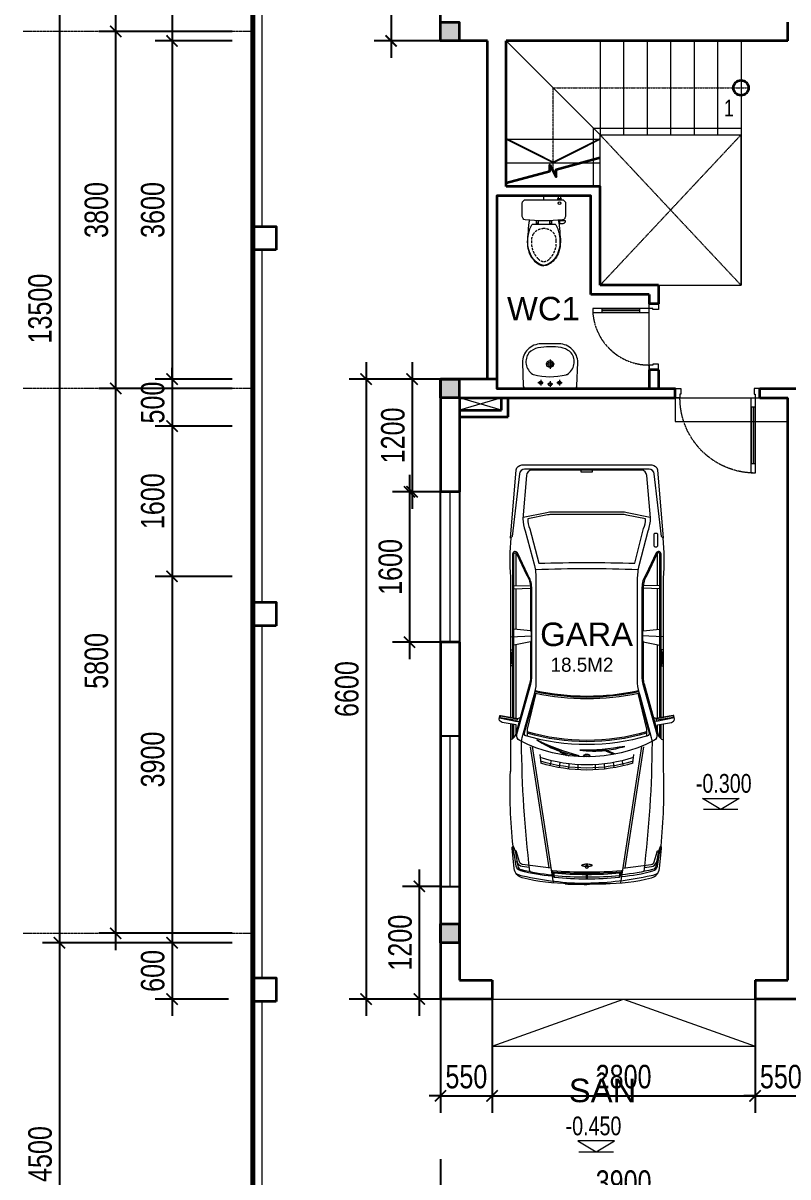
# Model space of a CAD drawing. Header units: millimetres. Extents: x 33748 to 451939, y -263262 to 62681.
# Drawn here: x 191240 to 199387, y 30108 to 42391 of the extents above; entities that cross this region are included whole.
import ezdxf

# ---------------------------------------------------------------- set-up
doc = ezdxf.new("R2010")
doc.units = ezdxf.units.MM
doc.header["$PDMODE"] = 98
for name, pattern in [('CENTER', [50.8, 31.75, -6.35, 6.35, -6.35]), ('DASHED', [0.75, 0.5, -0.25]), ('HIDDEN', [0.375, 0.25, -0.125]), ('HIDDEN2', [0.1875, 0.125, -0.0625]), ('xref-thap C (mb tang 32-2)$0$HIDDEN', [0.375, 0.25, -0.125]), ('Xref-VCMT-BT3 - tuong bao$0$HIDDEN', [0.375, 0.25, -0.125])]:
    doc.linetypes.add(name, pattern=pattern)
doc.layers.get('Defpoints').update_dxf_attribs({"color": 202, "lineweight": 13})
for name, color, linetype, lineweight in [('-CENTER', 143, 'CENTER', 13), ('-CONCRETE', 1, 'Continuous', 35), ('-DOOR', 137, 'Continuous', 9), ('-FURNITURE', 46, 'Continuous', 9), ('-HIDE', 3, 'HIDDEN', 13), ('-KH', 143, 'Continuous', 13), ('-LINE1', 7, 'Continuous', 18), ('-RANH GIOI KHU DAT', 12, 'CENTER', 18), ('-TEXT', 7, 'Continuous', 15), ('-WALL', 4, 'Continuous', 35), ('Bighome_khuat', 251, 'DASHED', 5)]:
    doc.layers.add(name, color=color, linetype=linetype, lineweight=lineweight)
for name, color, linetype in [('-HATCH CONCRETE', 54, 'Continuous'), ('12. NET DIM', 9, 'Continuous'), ('TEXT25', 2, 'Continuous')]:
    doc.layers.add(name, color=color, linetype=linetype)
doc.styles.add('1', font='arial.ttf')
doc.styles.add('AVANH', font='', dxfattribs={"width": 0.8})
doc.styles.get("Standard").update_dxf_attribs({"font": 'arial.ttf'})
doc.styles.add('T1', font='', dxfattribs={"height": 200})
doc.styles.get('AVANH').set_extended_font_data('.VnAvantH')
doc.styles.get('T1').set_extended_font_data('VNgeometric Light')
doc.dimstyles.new('C_100A3', dxfattribs={"dimscale": 100, "dimtxt": 2.5, "dimasz": 1.2, "dimexe": 1.8, "dimexo": 0, "dimgap": 0.75, "dimtad": 1, "dimdec": 0, "dimzin": 0, "dimdsep": 46, "dimtxsty": 'AVANH', "dimblk": 'ARCHTICK', "dimcen": 0, "dimdle": 1.8, "dimclrd": 256, "dimclre": 256, "dimclrt": 7, "dimadec": 0, "dimazin": 0, "dimtfac": 0.0001, "dimtdec": 0, "dimtix": 1, "dimtmove": 2, "dimatfit": 3, "dimldrblk": 'ARCHTICK', "dimfxl": 1.8, "dimtolj": 1, "dimtzin": 0, "dimarcsym": 0})

# ---------------------------------------------------------------- blocks, each defined once
blk = doc.blocks.new('A$C6CE07C06')
for p, q in [((2811, 1945), (2844, 1766)), ((2816, 1953), (2822, 1954)), ((2828, 1949), (2860, 1769)), ((1925, 1839), (1915, 1601)), ((2900, 1839), (3433, 1839)), ((3068, 1815), (2905, 1815)), ((1355, 1774), (989, 1774)), ((1356, 1801), (1350, 1615)), ((1387, 1801), (1382, 1615)), ((1842, 1774), (1387, 1774)), ((1857, 1615), (1840, 1801)), ((1980, 1615), (2018, 1801)), ((2839, 1774), (2013, 1774)), ((2856, 1761), (2853, 1760)), ((3055, 1801), (2907, 1801)), ((2996, 1774), (2912, 1774)), ((3245, 1511), (3341, 1500)), ((3370, 1393), (3312, 1380)), ((3391, 1290), (3332, 1281)), ((3406, 1186), (3347, 1180)), ((3414, 1081), (3355, 1079)), ((3406, 779), (3347, 785)), ((3414, 884), (3355, 886)), ((3391, 675), (3332, 685)), ((3370, 572), (3312, 585)), ((3341, 465), (3245, 454)), ((1356, 164), (1350, 350)), ((1387, 164), (1382, 351)), ((1857, 351), (1840, 164)), ((1925, 127), (1915, 364)), ((1980, 351), (2018, 164)), ((1355, 191), (989, 191)), ((1842, 191), (1387, 191)), ((2839, 191), (2013, 191)), ((2811, 20), (2844, 199)), ((2828, 16), (2860, 196)), ((3068, 150), (2905, 150)), ((3055, 164), (2907, 164)), ((2996, 191), (2912, 191)), ((2816, 12), (2822, 11)), ((2901, 127), (3422, 127))]:
    blk.add_line(p, q)
for points in [[(2912, 1774), (2884, 1931, 0.322829), (2849, 1965), (2812, 1959, 0.422531), (2806, 1952), (2842, 1758), (2825, 1723)], [(817, 1835, -0.039974), (1255, 1839), (2827, 1839)], [(2832, 150), (1846, 150), (999, 150, -0.758852), (984, 205), (1232, 321, -0.14996), (1372, 364), (1915, 364), (2389, 364, -0.077307), (2455, 354), (3016, 199, 0.360394), (3088, 230, 0.242572), (3089, 1735, 0.360655), (3017, 1766), (2455, 1611, -0.077307), (2389, 1601), (1915, 1601), (1372, 1601, -0.137614), (1232, 1645), (984, 1761, -0.758852), (999, 1815), (1846, 1815), (2832, 1815)], [(2834, 1801), (999, 1801, 0.768317), (992, 1772), (1240, 1655, 0.14228), (1371, 1613), (1857, 1615), (1865, 1608), (1971, 1608), (1980, 1615), (2389, 1615, 0.077278), (2451, 1624), (3023, 1782, 0.231129), (3080, 1839)], [(4578, 1777, -0.06824), (4603, 1702, -0.051611), (4688, 983), (4688, 1178, 0.069896), (4626, 1707, 0.32103), (4523, 1797), (4292, 1820, 0.311578), (4273, 1810, 0.311578)], [(4609, 1370, 0.043765), (4549, 1724, 0.303464), (4496, 1773), (4373, 1795, 0.018633), (4273, 1810, 0.083909), (4370, 1778), (4493, 1756, -0.304556), (4533, 1720, -0.038587), (4593, 1374)], [(4553, 340, -0.027873), (3110, 247, -0.059366), (3058, 256), (2582, 386, 0.079464), (2446, 413), (1281, 413, 0.06068), (1127, 394), (736, 296, -0.120949), (592, 270), (116, 311, -0.39497), (59, 371), (59, 1600, -0.404135), (117, 1660), (602, 1699, -0.112937), (736, 1673), (1127, 1571, 0.06068), (1281, 1553), (2446, 1553, 0.070217), (2582, 1578), (3058, 1711, -0.044809), (3109, 1718, -0.02806), (4553, 1625)], [(585, 1698), (531, 1430, 0.050349), (524, 1369), (524, 593, 0.051729), (531, 530), (585, 271)], [(4517, 1385), (4476, 1703, 0.304567), (4446, 1739), (4333, 1770, -0.23887), (4324, 1778), (4320, 1790)], [(4512, 1628), (4500, 1706, 0.304567), (4453, 1762), (4438, 1766)], [(713, 346, -0.11132), (605, 325), (561, 536, -0.051729), (555, 593), (555, 1369, -0.050349), (560, 1424), (605, 1644, -0.111864), (714, 1623), (1102, 1522, 0.016174), (1102, 443), (713, 347)], [(1170, 1557, 0.017383), (1170, 408, -9.34877)], [(2526, 1563, -0.107872), (2527, 402, 0.970081)], [(2537, 1565, -0.107895), (2538, 400, -0.109161)], [(3212, 1273, -0.045041), (3259, 1070, 0.050749), (3081, 1543, -0.062222), (3208, 1285), (3219, 1281), (3256, 1209)], [(3104, 1495, -0.052375), (3205, 1275), (3214, 1272), (3259, 1184)], [(4578, 988, 0.025968), (4561, 1353, -0.502127), (4565, 1357), (4613, 1347)], [(4689, 1226), (4695, 1226, -0.001921), (4700, 983)], [(3197, 762, -0.045041), (3153, 558, 0.050749), (3195, 1062, -0.062222), (3198, 775), (3207, 766), (3242, 679)], [(3239, 660), (3198, 760), (3191, 767, 0.052375), (3195, 1009)], [(4578, 188, 0.06824), (4603, 263, 0.051611), (4688, 983), (4688, 788, -0.069896), (4626, 258, -0.32103), (4523, 168), (4292, 145, -0.311578), (4273, 155, -0.311578)], [(4613, 618), (4565, 608, -0.502127), (4561, 612, 0.02601), (4578, 977, 0.026384)], [(4689, 739), (4695, 739, 0.001921), (4700, 983)], [(4611, 595, -0.046101), (4549, 241, -0.303464), (4496, 192), (4373, 171, -0.018633), (4273, 155, -0.083909), (4370, 187), (4493, 209, 0.304556), (4533, 245, 0.038587), (4593, 591)], [(4517, 580), (4476, 262, -0.304567), (4446, 227), (4333, 195, 0.23887), (4324, 187), (4320, 175)], [(2834, 164), (999, 164, -0.768317), (992, 193), (1240, 310, -0.149181), (1371, 351), (1857, 351), (1865, 357), (1971, 357), (1980, 351), (2389, 351, -0.077278), (2451, 341), (3023, 184, -0.228236), (3080, 127)], [(4512, 337), (4500, 259, -0.304567), (4453, 203), (4438, 199)], [(817, 130, 0.041495), (1267, 127), (2827, 127)], [(2912, 191), (2884, 34, -0.322829), (2849, 0), (2812, 6, -0.422531), (2806, 14), (2842, 207), (2825, 242)]]:
    blk.add_lwpolyline(points, format="xyb")
for points in [[(2835, 1963), (2874, 1764), (2872, 1737)], [(2072, 1839), (2072, 1815), (2251, 1815), (2251, 1839)], [(2092, 1839), (2092, 1830), (2233, 1830), (2233, 1839)], [(2558, 1553), (2959, 1653), (3041, 1653)], [(3153, 1597), (4682, 1360)], [(3157, 1617), (4514, 1407)], [(49, 1051), (76, 1051), (76, 920), (49, 920)], [(3153, 368), (4682, 605)], [(3157, 348), (4514, 558)], [(2558, 412), (2959, 313), (3041, 313)], [(2072, 127), (2072, 150), (2251, 150), (2251, 127)], [(2092, 127), (2092, 135), (2233, 135), (2233, 127)], [(2835, 2), (2874, 201), (2872, 228)]]:
    blk.add_lwpolyline(points)
for points in [[(48, 285), (48, 1680, -0.373826), (99, 1739), (803, 1820), (820, 1839), (54, 1773, 0.383818), (0, 1713), (0, 252, 0.383818), (54, 192), (820, 126), (803, 145), (99, 226, -0.373826)], [(2557, 404), (3001, 284, 0.388671), (3036, 301, 0.143383), (3036, 1665, 0.390953), (3001, 1682), (2557, 1559, -0.106047)], [(4564, 983, 0.027521), (4546, 1368, -0.543027), (4554, 1373), (4603, 1360, -0.308444), (4617, 1345, -0.028524), (4637, 983, -0.028524), (4617, 620, -0.308444), (4603, 605), (4554, 592, -0.543027), (4546, 597, 0.027521)], [(4501, 981, 0.027754), (4500, 1005, 0.037978), (4497, 1021, 0.078467), (4490, 1036, 0.253942), (4486, 1038, 0.253942), (4481, 1036, 0.078467), (4475, 1021, 0.037978), (4472, 1005, 0.027754), (4470, 981, 0.027754), (4472, 958, 0.037978), (4475, 941, 0.078467), (4481, 927, 0.253942), (4486, 924, 0.253942), (4490, 927, 0.078467), (4497, 941, 0.037978), (4500, 958, 0.027754)], [(906, 228), (776, 228, 0.414214), (764, 215), (764, 203, 0.414214), (776, 190), (906, 190, 0.414214), (919, 203), (919, 215, 0.414214)]]:
    blk.add_lwpolyline(points, format="xyb", close=True)
blk.add_lwpolyline([(4637, 988), (4570, 988), (4570, 977), (4637, 977)], close=True)
blk.add_circle((4502, 982), 17.5)
for centre, radius, start, end in [((2818, 1947), 6.67, 102.2823, 190.4042), ((2821, 1948), 6.67, 10.3268, 82.609), ((3648, -4086), 5929, 83.9529, 92.0822), ((2851, 1767), 6.67, 190.4042, 285.2365), ((2854, 1768), 6.67, 285.2365, 10.3268), ((714, 984), 2372, 343.5716, 16.3779), ((714, 983), 2387, 343.6793, 16.2892), ((1629, 983), 1731, 359.9757, 17.6213), ((1607, 983), 1789, 359.9764, 16.8703), ((1629, 983), 1789, 359.9764, 16.7982), ((1059, 1015), 3532, 359.565, 5.5133), ((1059, 1015), 3560, 359.5684, 5.381), ((4612, 1343), 4.58, 6.5805, 75.1489), ((3280, 983), 40.8, 103.7631, 256.1858), ((3280, 983), 25.6, 111.5508, 248.398), ((1629, 982), 1731, 342.3787, 0.0243), ((1607, 982), 1789, 343.1297, 0.0236), ((1629, 982), 1789, 343.2018, 0.0236), ((1059, 950), 3532, 354.4867, 0.4446), ((1059, 950), 3560, 354.619, 0.4411), ((4612, 622), 4.58, 284.8511, 353.4195), ((2851, 198), 6.67, 74.7635, 169.5958), ((2854, 197), 6.67, 349.6732, 74.7635), ((3653, 6050), 5928, 267.7698, 276.0029), ((2818, 19), 6.67, 169.5958, 257.7177), ((2821, 17), 6.67, 277.391, 349.6732)]:
    blk.add_arc(centre, radius, start, end)
blk = doc.blocks.new('*U245')
at = {"color": 251}
blk.add_line((-70, 100), (-70, 500), dxfattribs=at)
for points in [[(-50, 0), (-50, 600), (-90, 600), (-90, 0)], [(-50, 100), (-90, 100), (-90, 500), (-50, 500)], [(-700, -100), (-640, -100), (-640, -40), (-650, -40), (-650, 0), (-700, 0)], [(0, -100), (-60, -100), (-60, -40), (-50, -40), (-50, 0), (0, 0)]]:
    blk.add_lwpolyline(points, close=True)
at = {"layer": 'Bighome_khuat', "linetype": 'Xref-VCMT-BT3 - tuong bao$0$HIDDEN'}
blk.add_arc((-50, 0), 600, 90, 180, dxfattribs=at)
blk = doc.blocks.new('*U53')
at = {"color": 251}
blk.add_line((-70, 100), (-70, 700), dxfattribs=at)
for points in [[(-50, 0), (-50, 800), (-90, 800), (-90, 0)], [(-50, 100), (-90, 100), (-90, 700), (-50, 700)], [(-900, -100), (-840, -100), (-840, -40), (-850, -40), (-850, 0), (-900, 0)], [(0, -100), (-60, -100), (-60, -40), (-50, -40), (-50, 0), (0, 0)]]:
    blk.add_lwpolyline(points, close=True)
at = {"layer": 'Bighome_khuat', "linetype": 'Xref-VCMT-BT3 - tuong bao$0$HIDDEN'}
blk.add_arc((-50, 0), 800, 90, 180, dxfattribs=at)
blk = doc.blocks.new('A$C5C575821')
at = {"layer": '-CONCRETE'}
h = blk.add_hatch(color=256, dxfattribs=at)
h.dxf.hatch_style = 1
h.paths.add_polyline_path([(0, 200), (0, 0), (200, 0), (200, 200)])
blk.add_lwpolyline([(0, 0), (200, 0), (200, 200), (0, 200)], close=True, dxfattribs=at)
blk = doc.blocks.new('LUOI M1')
at = {"layer": '-WALL'}
for p in [(8100, 9400), (8100, 5600), (8100, -200)]:
    blk.add_blockref('A$C5C575821', p, dxfattribs=at)
blk = doc.blocks.new('DANH COT')
at = {"layer": '-KH'}
blk.add_line((0, 0), (368, 0), dxfattribs=at)
blk.add_lwpolyline([(379, 118), (-11, 118), (184, 0)], close=True, dxfattribs=at)
blk.add_solid([(184, 0), (184, 118), (379, 118), (184, 0)], dxfattribs=at)
at = {"layer": '-TEXT', "style": '1', "width": 0.75}
blk.add_attdef('CAODO', (-142, 178), '', height=180, dxfattribs=at)
blk = doc.blocks.new('_ARCHTICK')
at = {"const_width": 0.15}
blk.add_lwpolyline([(-0.5, -0.5), (0.5, 0.5)], dxfattribs=at)
blk = doc.blocks.new('*D70')
at = {"layer": '12. NET DIM', "lineweight": -2, "transparency": 16777216}
for p, q in [((192227, 32521), (192227, 38681)), ((193466, 38501), (192047, 38501)), ((193466, 32701), (192047, 32701))]:
    blk.add_line(p, q, dxfattribs=at)
at = {"layer": 'Defpoints', "color": 0, "transparency": 16777216}
for p in [(192227, 38501), (193466, 38501), (193466, 32701)]:
    blk.add_point(p, dxfattribs=at)
at = {"layer": '12. NET DIM', "lineweight": -2, "transparency": 16777216, "xscale": 120, "yscale": 120, "zscale": 120}
for p, rotation in [((192227, 38501), 90), ((192227, 32701), 270)]:
    blk.add_blockref('_ARCHTICK', p, dxfattribs=dict(at, rotation=rotation))
at = {"layer": '12. NET DIM', "color": 7, "transparency": 16777216, "insert": (192022, 35601), "char_height": 250, "attachment_point": 5, "rotation": 90, "style": 'AVANH'}
blk.add_mtext('\\A1;5800', dxfattribs=at)
blk = doc.blocks.new('*D71')
at = {"layer": '12. NET DIM', "lineweight": -2, "transparency": 16777216}
for p, q in [((192227, 38321), (192227, 42481)), ((193466, 42301), (192047, 42301)), ((193466, 38501), (192047, 38501))]:
    blk.add_line(p, q, dxfattribs=at)
at = {"layer": 'Defpoints', "color": 0, "transparency": 16777216}
for p in [(192227, 42301), (193466, 42301), (193466, 38501)]:
    blk.add_point(p, dxfattribs=at)
at = {"layer": '12. NET DIM', "lineweight": -2, "transparency": 16777216, "xscale": 120, "yscale": 120, "zscale": 120}
for p, rotation in [((192227, 42301), 90), ((192227, 38501), 270)]:
    blk.add_blockref('_ARCHTICK', p, dxfattribs=dict(at, rotation=rotation))
at = {"layer": '12. NET DIM', "color": 7, "transparency": 16777216, "insert": (192022, 40401), "char_height": 250, "attachment_point": 5, "rotation": 90, "style": 'AVANH'}
blk.add_mtext('\\A1;3800', dxfattribs=at)
blk = doc.blocks.new('*D72')
at = {"layer": '12. NET DIM', "lineweight": -2, "transparency": 16777216}
for p, q in [((192227, 42121), (192227, 46181)), ((193466, 46001), (192047, 46001)), ((193466, 42301), (192047, 42301))]:
    blk.add_line(p, q, dxfattribs=at)
at = {"layer": 'Defpoints', "color": 0, "transparency": 16777216}
for p in [(192227, 46001), (193466, 46001), (193466, 42301)]:
    blk.add_point(p, dxfattribs=at)
at = {"layer": '12. NET DIM', "lineweight": -2, "transparency": 16777216, "xscale": 120, "yscale": 120, "zscale": 120}
for p, rotation in [((192227, 46001), 90), ((192227, 42301), 270)]:
    blk.add_blockref('_ARCHTICK', p, dxfattribs=dict(at, rotation=rotation))
at = {"layer": '12. NET DIM', "color": 7, "transparency": 16777216, "insert": (192022, 44151), "char_height": 250, "attachment_point": 5, "rotation": 90, "style": 'AVANH'}
blk.add_mtext('\\A1;3700', dxfattribs=at)
blk = doc.blocks.new('*D73')
at = {"layer": '12. NET DIM', "lineweight": -2, "transparency": 16777216}
for p, q in [((191627, 46281), (191627, 32421)), ((193466, 46101), (191447, 46101)), ((193466, 32601), (191447, 32601))]:
    blk.add_line(p, q, dxfattribs=at)
at = {"layer": 'Defpoints', "color": 0, "transparency": 16777216}
for p in [(193466, 46101), (191627, 32601), (193466, 32601)]:
    blk.add_point(p, dxfattribs=at)
at = {"layer": '12. NET DIM', "lineweight": -2, "transparency": 16777216, "xscale": 120, "yscale": 120, "zscale": 120}
for p, rotation in [((191627, 46101), 90), ((191627, 32601), 270)]:
    blk.add_blockref('_ARCHTICK', p, dxfattribs=dict(at, rotation=rotation))
at = {"layer": '12. NET DIM', "color": 7, "transparency": 16777216, "insert": (191422, 39351), "char_height": 250, "attachment_point": 5, "rotation": 90, "style": 'AVANH'}
blk.add_mtext('\\A1;13500', dxfattribs=at)
blk = doc.blocks.new('*D74')
at = {"layer": '12. NET DIM', "lineweight": -2, "transparency": 16777216}
for p, q in [((191627, 32781), (191627, 27921)), ((193466, 32601), (191447, 32601)), ((193466, 28101), (191447, 28101))]:
    blk.add_line(p, q, dxfattribs=at)
at = {"layer": 'Defpoints', "color": 0, "transparency": 16777216}
for p in [(193466, 32601), (191627, 28101), (193466, 28101)]:
    blk.add_point(p, dxfattribs=at)
at = {"layer": '12. NET DIM', "lineweight": -2, "transparency": 16777216, "xscale": 120, "yscale": 120, "zscale": 120}
for p, rotation in [((191627, 32601), 90), ((191627, 28101), 270)]:
    blk.add_blockref('_ARCHTICK', p, dxfattribs=dict(at, rotation=rotation))
at = {"layer": '12. NET DIM', "color": 7, "transparency": 16777216, "insert": (191422, 30351), "char_height": 250, "attachment_point": 5, "rotation": 90, "style": 'AVANH'}
blk.add_mtext('\\A1;4500', dxfattribs=at)
blk = doc.blocks.new('*D76')
at = {"layer": '12. NET DIM', "lineweight": -2, "transparency": 16777216}
for p, q in [((199587, 32001), (199587, 29667)), ((195687, 30297), (195687, 29667)), ((199767, 29847), (195507, 29847))]:
    blk.add_line(p, q, dxfattribs=at)
at = {"layer": 'Defpoints', "color": 0, "transparency": 16777216}
for p in [(199587, 32001), (195687, 30297), (195687, 29847)]:
    blk.add_point(p, dxfattribs=at)
at = {"layer": '12. NET DIM', "lineweight": -2, "transparency": 16777216, "xscale": 120, "yscale": 120, "zscale": 120, "rotation": 180}
blk.add_blockref('_ARCHTICK', (195687, 29847), dxfattribs=at)
at = {"layer": '12. NET DIM', "lineweight": -2, "transparency": 16777216, "xscale": 120, "yscale": 120, "zscale": 120}
blk.add_blockref('_ARCHTICK', (199587, 29847), dxfattribs=at)
at = {"layer": '12. NET DIM', "color": 7, "transparency": 16777216, "insert": (197637, 30051), "char_height": 250, "attachment_point": 5, "style": 'AVANH'}
blk.add_mtext('\\A1;3900', dxfattribs=at)
blk = doc.blocks.new('A$Ca51cd422')
for p, q in [((167, 414), (224, 414)), ((195, 383), (195, 443)), ((267, 429), (324, 429)), ((295, 398), (295, 458)), ((367, 414), (424, 414)), ((395, 383), (395, 443)), ((295, 165), (295, 264)), ((249, 215), (342, 215))]:
    blk.add_line(p, q)
for points in [[(0, 200, 0.414214), (200, 0), (390, 0, 0.414214), (590, 200), (581, 446, 0.409799), (551, 475), (39, 475, 0.403607), (9, 446)], [(177, 40, 0.090773), (424, 43, 0.149887), (521, 96, 0.430722), (482, 321, 0.080637), (470, 327, 0.127732), (125, 329, 0.074208), (114, 325, 0.443092), (69, 96, 0.13364), (154, 46, 0.033617)]]:
    blk.add_lwpolyline(points, format="xyb", close=True)
for centre, radius in [((195, 414), 17.5), ((295, 429), 17.5), ((395, 414), 17.5), ((295, 215), 37.5), ((295, 215), 22.5), ((295, 215), 22.5)]:
    blk.add_circle(centre, radius)
blk = doc.blocks.new('A$C18091ED7')
for p, q in [((0, -42), (0, 0)), ((146, -27), (179, -27)), ((146, -27), (146, -30)), ((146, -30), (166, -30)), ((153, -37), (146, -30)), ((152, 0), (152, -27)), ((152, 0), (179, 0)), ((153, -37), (166, -37)), ((153, -40), (153, -37)), ((153, -40), (178, -40)), ((153, -40), (178, -40)), ((153, -40), (153, -42)), ((185, -30), (166, -30)), ((178, -37), (166, -37)), ((185, -30), (178, -37)), ((178, -37), (178, -40)), ((178, -40), (178, -42)), ((179, 0), (179, -27)), ((179, -27), (185, -27)), ((185, -27), (185, -30)), ((-83, -267), (-83, -300)), ((-83, -278), (-83, -288)), ((-61, -290), (-83, -290)), ((-63, -265), (-81, -265)), ((-61, -267), (-61, -300)), ((61, -267), (61, -300)), ((61, -290), (83, -290)), ((63, -265), (81, -265)), ((83, -267), (83, -300)), ((83, -278), (83, -288)), ((165, -262), (165, -290)), ((168, -260), (228, -260)), ((168, -292), (207, -292)), ((231, -274), (231, -262))]:
    blk.add_line(p, q)
for points in [[(230, -219, -0.137407), (225, -235), (222, -241, -0.236081), (198, -255, -0.051961), (-198, -255, -0.236081), (-222, -241), (-225, -235, -0.137407), (-230, -219), (-230, -72, -0.198912), (-226, -63), (-209, -46, -0.198912), (-200, -42), (0, -42), (200, -42, -0.198912), (209, -46), (226, -63, -0.198912), (230, -72)], [(144, -619, -0.212405), (26, -734, -0.027685), (-1, -739, -0.022279), (-26, -734, -0.212405), (-144, -619, -0.142796), (-167, -428, -0.093005), (-128, -309, -0.256439), (-111, -300), (0, -300), (111, -300, -0.256439), (128, -309, -0.093005), (167, -428, -0.142796)]]:
    blk.add_lwpolyline(points, format="xyb", close=True)
at = {"linetype": 'xref-thap C (mb tang 32-2)$0$HIDDEN', "ltscale": 100}
blk.add_lwpolyline([(61, -669, -0.199031), (0, -699, -0.199031), (-61, -669, -0.218924), (-132, -478, -0.153791), (-112, -404, -0.236701), (0, -348, -0.236701), (112, -404, -0.153791), (132, -478, -0.218924)], format="xyb", close=True, dxfattribs=at)
blk.add_circle((166, -78), 13.9)
for centre, radius, start, end in [((-81, -267), 1.98, 90, 180), ((-63, -267), 1.98, 0, 90), ((63, -267), 1.98, 90, 180), ((81, -267), 1.98, 0, 90), ((168, -262), 2.47, 90, 180), ((168, -290), 2.47, 180, 270), ((207, -277), 15.5, 270, 306.4659), ((168, -225), 80.1, 306.4659, 320.3123), ((228, -274), 2.47, 320.3123, 0)]:
    blk.add_arc(centre, radius, start, end)
for points in [[(-156, -259), (-157, -267), (-164, -328), (-169, -385), (-184, -528), (-136, -679), (-50, -735), (-20, -741), (0, -744)], [(156, -259), (157, -267), (164, -328), (169, -385), (184, -528), (136, -679), (50, -735), (20, -741), (0, -744)]]:
    blk.add_open_spline(points, degree=3, knots=[130.613938, 130.613938, 130.613938, 130.613938, 152.852109, 311.129351, 417.703951, 561.383393, 697.692632, 710.812262, 710.812262, 710.812262, 710.812262])
blk = doc.blocks.new('*D447')
at = {"layer": '12. NET DIM', "lineweight": -2, "transparency": 16777216}
for p, q in [((192827, 43831), (192827, 42021)), ((193466, 43651), (192647, 43651)), ((193466, 42201), (192647, 42201))]:
    blk.add_line(p, q, dxfattribs=at)
at = {"layer": 'Defpoints', "color": 0, "transparency": 16777216}
for p in [(193466, 43651), (192827, 42201), (193466, 42201)]:
    blk.add_point(p, dxfattribs=at)
at = {"layer": '12. NET DIM', "lineweight": -2, "transparency": 16777216, "xscale": 120, "yscale": 120, "zscale": 120}
for p, rotation in [((192827, 43651), 90), ((192827, 42201), 270)]:
    blk.add_blockref('_ARCHTICK', p, dxfattribs=dict(at, rotation=rotation))
at = {"layer": '12. NET DIM', "color": 7, "transparency": 16777216, "insert": (192622, 42926), "char_height": 250, "attachment_point": 5, "rotation": 90, "style": 'AVANH'}
blk.add_mtext('\\A1;1450', dxfattribs=at)
blk = doc.blocks.new('*D448')
at = {"layer": '12. NET DIM', "lineweight": -2, "transparency": 16777216}
for p, q in [((192827, 42381), (192827, 38421)), ((193466, 42201), (192647, 42201)), ((193466, 38601), (192647, 38601))]:
    blk.add_line(p, q, dxfattribs=at)
at = {"layer": 'Defpoints', "color": 0, "transparency": 16777216}
for p in [(193466, 42201), (192827, 38601), (193466, 38601)]:
    blk.add_point(p, dxfattribs=at)
at = {"layer": '12. NET DIM', "lineweight": -2, "transparency": 16777216, "xscale": 120, "yscale": 120, "zscale": 120}
for p, rotation in [((192827, 42201), 90), ((192827, 38601), 270)]:
    blk.add_blockref('_ARCHTICK', p, dxfattribs=dict(at, rotation=rotation))
at = {"layer": '12. NET DIM', "color": 7, "transparency": 16777216, "insert": (192622, 40401), "char_height": 250, "attachment_point": 5, "rotation": 90, "style": 'AVANH'}
blk.add_mtext('\\A1;3600', dxfattribs=at)
blk = doc.blocks.new('*D449')
at = {"layer": '12. NET DIM', "lineweight": -2, "transparency": 16777216}
for p, q in [((192827, 38601), (192827, 38721)), ((193466, 38601), (192647, 38601)), ((192827, 38601), (192827, 38101)), ((193466, 38101), (192647, 38101)), ((192827, 38101), (192827, 37981))]:
    blk.add_line(p, q, dxfattribs=at)
at = {"layer": 'Defpoints', "color": 0, "transparency": 16777216}
for p in [(193466, 38601), (192827, 38101), (193466, 38101)]:
    blk.add_point(p, dxfattribs=at)
at = {"layer": '12. NET DIM', "lineweight": -2, "transparency": 16777216, "xscale": 120, "yscale": 120, "zscale": 120}
for p, rotation in [((192827, 38601), 270), ((192827, 38101), 90)]:
    blk.add_blockref('_ARCHTICK', p, dxfattribs=dict(at, rotation=rotation))
at = {"layer": '12. NET DIM', "color": 7, "transparency": 16777216, "insert": (192622, 38351), "char_height": 250, "attachment_point": 5, "rotation": 90, "style": 'AVANH'}
blk.add_mtext('\\A1;500', dxfattribs=at)
blk = doc.blocks.new('*D450')
at = {"layer": '12. NET DIM', "lineweight": -2, "transparency": 16777216}
for p, q in [((192827, 38281), (192827, 36321)), ((193466, 38101), (192647, 38101)), ((193466, 36501), (192647, 36501))]:
    blk.add_line(p, q, dxfattribs=at)
at = {"layer": 'Defpoints', "color": 0, "transparency": 16777216}
for p in [(193466, 38101), (192827, 36501), (193466, 36501)]:
    blk.add_point(p, dxfattribs=at)
at = {"layer": '12. NET DIM', "lineweight": -2, "transparency": 16777216, "xscale": 120, "yscale": 120, "zscale": 120}
for p, rotation in [((192827, 38101), 90), ((192827, 36501), 270)]:
    blk.add_blockref('_ARCHTICK', p, dxfattribs=dict(at, rotation=rotation))
at = {"layer": '12. NET DIM', "color": 7, "transparency": 16777216, "insert": (192622, 37301), "char_height": 250, "attachment_point": 5, "rotation": 90, "style": 'AVANH'}
blk.add_mtext('\\A1;1600', dxfattribs=at)
blk = doc.blocks.new('*D451')
at = {"layer": '12. NET DIM', "lineweight": -2, "transparency": 16777216}
for p, q in [((192827, 36681), (192827, 32421)), ((193466, 36501), (192647, 36501)), ((193466, 32601), (192647, 32601))]:
    blk.add_line(p, q, dxfattribs=at)
at = {"layer": 'Defpoints', "color": 0, "transparency": 16777216}
for p in [(193466, 36501), (192827, 32601), (193466, 32601)]:
    blk.add_point(p, dxfattribs=at)
at = {"layer": '12. NET DIM', "lineweight": -2, "transparency": 16777216, "xscale": 120, "yscale": 120, "zscale": 120}
for p, rotation in [((192827, 36501), 90), ((192827, 32601), 270)]:
    blk.add_blockref('_ARCHTICK', p, dxfattribs=dict(at, rotation=rotation))
at = {"layer": '12. NET DIM', "color": 7, "transparency": 16777216, "insert": (192622, 34551), "char_height": 250, "attachment_point": 5, "rotation": 90, "style": 'AVANH'}
blk.add_mtext('\\A1;3900', dxfattribs=at)
blk = doc.blocks.new('*D534')
at = {"layer": '12. NET DIM', "lineweight": -2, "transparency": 16777216}
for p, q in [((192827, 32781), (192827, 31821)), ((193427, 32601), (192647, 32601)), ((193427, 32001), (192647, 32001))]:
    blk.add_line(p, q, dxfattribs=at)
at = {"layer": 'Defpoints', "color": 0, "transparency": 16777216}
for p in [(193427, 32601), (192827, 32001), (193427, 32001)]:
    blk.add_point(p, dxfattribs=at)
at = {"layer": '12. NET DIM', "lineweight": -2, "transparency": 16777216, "xscale": 120, "yscale": 120, "zscale": 120}
for p, rotation in [((192827, 32601), 90), ((192827, 32001), 270)]:
    blk.add_blockref('_ARCHTICK', p, dxfattribs=dict(at, rotation=rotation))
at = {"layer": '12. NET DIM', "color": 7, "transparency": 16777216, "insert": (192622, 32301), "char_height": 250, "attachment_point": 5, "rotation": 90, "style": 'AVANH'}
blk.add_mtext('\\A1;600', dxfattribs=at)
blk = doc.blocks.new('*D793')
at = {"layer": '-HATCH CONCRETE', "lineweight": -2, "transparency": 16777216}
for p, q in [((195687, 32001), (195687, 30790)), ((196237, 32001), (196237, 30790)), ((195687, 30970), (195567, 30970)), ((195687, 30970), (196237, 30970)), ((196237, 30970), (196357, 30970))]:
    blk.add_line(p, q, dxfattribs=at)
at = {"layer": 'Defpoints', "color": 0, "transparency": 16777216}
for p in [(195687, 32001), (196237, 32001), (196237, 30970)]:
    blk.add_point(p, dxfattribs=at)
at = {"layer": '-HATCH CONCRETE', "lineweight": -2, "transparency": 16777216, "xscale": 120, "yscale": 120, "zscale": 120}
blk.add_blockref('_ARCHTICK', (195687, 30970), dxfattribs=at)
at = {"layer": '-HATCH CONCRETE', "lineweight": -2, "transparency": 16777216, "xscale": 120, "yscale": 120, "zscale": 120, "rotation": 180}
blk.add_blockref('_ARCHTICK', (196237, 30970), dxfattribs=at)
at = {"layer": '-HATCH CONCRETE', "color": 7, "transparency": 16777216, "insert": (195962, 31174), "char_height": 250, "attachment_point": 5, "style": 'AVANH'}
blk.add_mtext('\\A1;550', dxfattribs=at)
blk = doc.blocks.new('ARCHTICK')
at = {"color": 0, "linetype": 'ByBlock', "const_width": 0.15}
blk.add_lwpolyline([(-0.5, -0.5), (0.5, 0.5)], dxfattribs=at)
blk = doc.blocks.new('*D794')
at = {"layer": '-HATCH CONCRETE', "lineweight": -2, "transparency": 16777216}
for p, q in [((196237, 32001), (196237, 30790)), ((199037, 32001), (199037, 30790)), ((196057, 30970), (199217, 30970))]:
    blk.add_line(p, q, dxfattribs=at)
at = {"layer": 'Defpoints', "color": 0, "transparency": 16777216}
for p in [(196237, 32001), (199037, 32001), (199037, 30970)]:
    blk.add_point(p, dxfattribs=at)
at = {"layer": '-HATCH CONCRETE', "lineweight": -2, "transparency": 16777216, "xscale": 120, "yscale": 120, "zscale": 120, "rotation": 180}
blk.add_blockref('_ARCHTICK', (196237, 30970), dxfattribs=at)
at = {"layer": '-HATCH CONCRETE', "lineweight": -2, "transparency": 16777216, "xscale": 120, "yscale": 120, "zscale": 120}
blk.add_blockref('_ARCHTICK', (199037, 30970), dxfattribs=at)
at = {"layer": '-HATCH CONCRETE', "color": 7, "transparency": 16777216, "insert": (197637, 31174), "char_height": 250, "attachment_point": 5, "style": 'AVANH'}
blk.add_mtext('\\A1;2800', dxfattribs=at)
blk = doc.blocks.new('*D795')
at = {"layer": '-HATCH CONCRETE', "lineweight": -2, "transparency": 16777216}
for p, q in [((199037, 32001), (199037, 30790)), ((199587, 32001), (199587, 30790)), ((199037, 30970), (198917, 30970)), ((199037, 30970), (199587, 30970)), ((199587, 30970), (199707, 30970))]:
    blk.add_line(p, q, dxfattribs=at)
at = {"layer": 'Defpoints', "color": 0, "transparency": 16777216}
for p in [(199037, 32001), (199587, 32001), (199587, 30970)]:
    blk.add_point(p, dxfattribs=at)
at = {"layer": '-HATCH CONCRETE', "lineweight": -2, "transparency": 16777216, "xscale": 120, "yscale": 120, "zscale": 120}
blk.add_blockref('_ARCHTICK', (199037, 30970), dxfattribs=at)
at = {"layer": '-HATCH CONCRETE', "lineweight": -2, "transparency": 16777216, "xscale": 120, "yscale": 120, "zscale": 120, "rotation": 180}
blk.add_blockref('_ARCHTICK', (199587, 30970), dxfattribs=at)
at = {"layer": '-HATCH CONCRETE', "color": 7, "transparency": 16777216, "insert": (199312, 31174), "char_height": 250, "attachment_point": 5, "style": 'AVANH'}
blk.add_mtext('\\A1;550', dxfattribs=at)
blk = doc.blocks.new('*D805')
at = {"layer": '-HATCH CONCRETE', "lineweight": -2, "transparency": 16777216}
for p, q in [((195160, 43531), (195160, 42021)), ((195687, 43351), (194980, 43351)), ((195687, 42201), (194980, 42201))]:
    blk.add_line(p, q, dxfattribs=at)
at = {"layer": 'Defpoints', "color": 0, "transparency": 16777216}
for p in [(195687, 43351), (195160, 42201), (195687, 42201)]:
    blk.add_point(p, dxfattribs=at)
at = {"layer": '-HATCH CONCRETE', "lineweight": -2, "transparency": 16777216, "xscale": 120, "yscale": 120, "zscale": 120}
for p, rotation in [((195160, 43351), 90), ((195160, 42201), 270)]:
    blk.add_blockref('_ARCHTICK', p, dxfattribs=dict(at, rotation=rotation))
at = {"layer": '-HATCH CONCRETE', "color": 7, "transparency": 16777216, "insert": (194956, 42776), "char_height": 250, "attachment_point": 5, "rotation": 90, "style": 'AVANH'}
blk.add_mtext('\\A1;1150', dxfattribs=at)
blk = doc.blocks.new('*D822')
at = {"layer": '-HATCH CONCRETE', "lineweight": -2, "transparency": 16777216}
for p, q in [((194895, 38781), (194895, 31821)), ((195687, 38601), (194715, 38601)), ((195687, 32001), (194715, 32001))]:
    blk.add_line(p, q, dxfattribs=at)
at = {"layer": 'Defpoints', "color": 0, "transparency": 16777216}
for p in [(195687, 38601), (194895, 32001), (195687, 32001)]:
    blk.add_point(p, dxfattribs=at)
at = {"layer": '-HATCH CONCRETE', "lineweight": -2, "transparency": 16777216, "xscale": 120, "yscale": 120, "zscale": 120}
for p, rotation in [((194895, 38601), 90), ((194895, 32001), 270)]:
    blk.add_blockref('_ARCHTICK', p, dxfattribs=dict(at, rotation=rotation))
at = {"layer": '-HATCH CONCRETE', "color": 7, "transparency": 16777216, "insert": (194690, 35301), "char_height": 250, "attachment_point": 5, "rotation": 90, "style": 'AVANH'}
blk.add_mtext('\\A1;6600', dxfattribs=at)
blk = doc.blocks.new('*D824')
at = {"layer": '-HATCH CONCRETE', "lineweight": -2, "transparency": 16777216}
for p, q in [((195384, 38781), (195384, 37221)), ((195687, 38601), (195204, 38601)), ((195687, 37401), (195204, 37401))]:
    blk.add_line(p, q, dxfattribs=at)
at = {"layer": 'Defpoints', "color": 0, "transparency": 16777216}
for p in [(195687, 38601), (195384, 37401), (195687, 37401)]:
    blk.add_point(p, dxfattribs=at)
at = {"layer": '-HATCH CONCRETE', "lineweight": -2, "transparency": 16777216, "xscale": 120, "yscale": 120, "zscale": 120}
for p, rotation in [((195384, 38601), 90), ((195384, 37401), 270)]:
    blk.add_blockref('_ARCHTICK', p, dxfattribs=dict(at, rotation=rotation))
at = {"layer": '-HATCH CONCRETE', "color": 7, "transparency": 16777216, "insert": (195180, 38001), "char_height": 250, "attachment_point": 5, "rotation": 90, "style": 'AVANH'}
blk.add_mtext('\\A1;1200', dxfattribs=at)
blk = doc.blocks.new('*D825')
at = {"layer": '-HATCH CONCRETE', "lineweight": -2, "transparency": 16777216}
for p, q in [((195461, 33381), (195461, 31821)), ((195687, 33201), (195281, 33201)), ((195687, 32001), (195281, 32001))]:
    blk.add_line(p, q, dxfattribs=at)
at = {"layer": 'Defpoints', "color": 0, "transparency": 16777216}
for p in [(195687, 33201), (195461, 32001), (195687, 32001)]:
    blk.add_point(p, dxfattribs=at)
at = {"layer": '-HATCH CONCRETE', "lineweight": -2, "transparency": 16777216, "xscale": 120, "yscale": 120, "zscale": 120}
for p, rotation in [((195461, 33201), 90), ((195461, 32001), 270)]:
    blk.add_blockref('_ARCHTICK', p, dxfattribs=dict(at, rotation=rotation))
at = {"layer": '-HATCH CONCRETE', "color": 7, "transparency": 16777216, "insert": (195257, 32601), "char_height": 250, "attachment_point": 5, "rotation": 90, "style": 'AVANH'}
blk.add_mtext('\\A1;1200', dxfattribs=at)
blk = doc.blocks.new('*D1064')
at = {"layer": '-HATCH CONCRETE', "lineweight": -2, "transparency": 16777216}
for p, q in [((195357, 37581), (195357, 35621)), ((195887, 37401), (195177, 37401)), ((195887, 35801), (195177, 35801))]:
    blk.add_line(p, q, dxfattribs=at)
at = {"layer": 'Defpoints', "color": 0, "transparency": 16777216}
for p in [(195887, 37401), (195357, 35801), (195887, 35801)]:
    blk.add_point(p, dxfattribs=at)
at = {"layer": '-HATCH CONCRETE', "lineweight": -2, "transparency": 16777216, "xscale": 120, "yscale": 120, "zscale": 120}
for p, rotation in [((195357, 37401), 90), ((195357, 35801), 270)]:
    blk.add_blockref('_ARCHTICK', p, dxfattribs=dict(at, rotation=rotation))
at = {"layer": '-HATCH CONCRETE', "color": 7, "transparency": 16777216, "insert": (195153, 36601), "char_height": 250, "attachment_point": 5, "rotation": 90, "style": 'AVANH'}
blk.add_mtext('\\A1;1600', dxfattribs=at)

msp = doc.modelspace()

# ---------------------------------------------------------------- linework, layer by layer
at = {"layer": '-CENTER', "ltscale": 0.1}
for p, q in [((193687.5, 42299.9), (191240.1, 42299.9)), ((193687.5, 38499.9), (191240.1, 38499.9)), ((193687.5, 32700.8), (191240.1, 32700.8))]:
    msp.add_line(p, q, dxfattribs=at)
at = {"layer": '-DOOR'}
for points in [[(197907.6, 38700.8), (197907.6, 39400.8)], [(198187.5, 38400.8), (199087.5, 38400.8)], [(198187.5, 38400.8), (198187.5, 38150.8), (199387.5, 38150.8)], [(195787.5, 37400.8), (195787.5, 35800.8)], [(195787.5, 34800.8), (195787.5, 33200.8)]]:
    msp.add_lwpolyline(points, dxfattribs=at)
msp.add_lwpolyline([(195887.5, 35800.8), (195687.5, 35800.8), (195687.5, 37400.8), (195887.5, 37400.8)], close=True, dxfattribs=at)
at = {"layer": '-FURNITURE'}
for points in [[(196337.5, 38270.8), (195887.5, 38400.8)], [(196337.5, 38400.8), (195887.5, 38270.8)]]:
    msp.add_lwpolyline(points, dxfattribs=at)
at = {"layer": '-HATCH CONCRETE'}
for points in [[(195687.5, 37400.8), (195887.5, 37400.8), (195887.5, 35800.8), (195687.5, 35800.8)], [(195687.5, 33200.8), (195887.5, 33200.8), (195887.5, 34800.8), (195687.5, 34800.8)]]:
    msp.add_lwpolyline(points, close=True, dxfattribs=at)
at = {"layer": '-HIDE', "ltscale": 10}
for points in [[(198887.5, 39600.8), (197387.5, 41200.8)], [(197387.5, 39600.8), (198887.5, 41200.8)]]:
    msp.add_lwpolyline(points, dxfattribs=at)
at = {"layer": '-KH', "linetype": 'HIDDEN2', "ltscale": 5}
msp.add_lwpolyline([(196887.5, 40812.6), (196887.5, 41700.8), (198967.9, 41700.8)], dxfattribs=at)
at = {"layer": '-LINE1', "ltscale": 10}
for p, q in [((193787.5, 40225.8), (193787.5, 43975.8)), ((193787.5, 36225.8), (193787.5, 39975.8)), ((193787.5, 32225.8), (193787.5, 35975.8)), ((193787.5, 28400.8), (193787.5, 31975.8))]:
    msp.add_line(p, q, dxfattribs=at)
at = {"layer": '-LINE1'}
for p, q in [((197387.5, 42200.8), (197387.5, 41200.8)), ((197637.5, 42200.8), (197637.5, 41200.8)), ((197887.5, 42200.8), (197887.5, 41200.8)), ((198137.5, 42200.8), (198137.5, 41200.8)), ((198387.5, 42200.8), (198387.5, 41200.8)), ((198637.5, 42200.8), (198637.5, 41200.8)), ((198887.5, 42200.8), (198887.5, 39600.8)), ((197317.5, 41270.8), (198887.5, 41270.8)), ((197317.5, 40650.8), (197317.5, 41270.8)), ((197387.5, 41200.8), (198887.5, 41200.8)), ((197387.5, 40650.8), (197387.5, 41200.8))]:
    msp.add_line(p, q, dxfattribs=at)
for points in [[(197387.5, 41200.8), (196387.5, 42200.8)], [(197387.5, 41150.8), (196387.5, 41150.8)], [(198007.6, 39600.8), (198887.5, 39600.8), (198887.5, 41200.8)], [(197387.5, 40900.8), (196387.5, 40900.8)], [(196586.1, 40900.8), (196387.5, 40900.8)], [(196237.5, 32000.8), (199037.5, 32000.8)], [(196237.5, 32000.8), (196237.5, 31500.8), (197637.5, 32000.8), (199037.5, 31500.8)], [(199037.5, 32000.8), (199037.5, 31500.8)], [(196237.5, 31500.8), (199037.5, 31500.8)]]:
    msp.add_lwpolyline(points, dxfattribs=at)
at = {"layer": '-LINE1', "const_width": 20}
msp.add_lwpolyline([(196387.5, 41157.4), (196887.5, 40907.4), (197387.5, 41157.4)], dxfattribs=at)
at = {"layer": '-RANH GIOI KHU DAT', "linetype": 'HIDDEN', "ltscale": 10, "const_width": 50}
msp.add_lwpolyline([(193687.5, 28100.8), (206187.5, 28100.8), (206187.5, 48100.8), (193687.5, 48100.8)], close=True, dxfattribs=at)
at = {"layer": '-WALL'}
for p, q in [((195687.5, 42200.8), (195687.5, 43350.9)), ((199387.5, 42200.8), (199387.5, 42400.8)), ((196187.5, 42200.8), (195687.5, 42200.8)), ((196187.5, 38600.8), (196187.5, 42200.8)), ((199387.5, 42200.8), (196387.5, 42200.8)), ((196387.5, 40650.8), (196387.5, 42200.8)), ((198007.6, 39600.8), (197387.5, 39600.8)), ((198007.6, 39600.8), (198007.6, 39400.8)), ((197907.6, 39500.8), (197287.5, 39500.8)), ((197907.6, 39500.8), (197907.6, 39400.8)), ((198007.6, 39400.8), (197907.6, 39400.8)), ((198007.6, 38700.8), (197907.6, 38700.8)), ((197907.6, 38700.8), (197907.6, 38500.8)), ((198007.6, 38700.8), (198007.6, 38500.8)), ((196287.5, 38600.8), (195687.5, 38600.8)), ((195687.5, 38600.8), (195687.5, 37400.8)), ((198187.5, 38400.8), (198187.5, 38500.8)), ((199087.5, 38400.8), (199087.5, 38500.8)), ((199087.5, 38500.8), (199587.5, 38500.8)), ((195887.5, 38400.8), (198187.5, 38400.8)), ((196337.5, 38270.8), (196337.5, 38400.8)), ((196407.5, 38200.8), (196407.5, 38400.8)), ((199087.5, 38400.8), (199387.5, 38400.8)), ((199387.5, 32200.8), (199387.5, 38400.8)), ((195887.5, 38270.8), (196337.5, 38270.8)), ((195887.5, 38200.8), (196407.5, 38200.8)), ((195887.5, 35800.8), (195887.5, 32200.8)), ((195887.5, 32200.8), (196237.5, 32200.8)), ((196237.5, 32200.8), (196237.5, 32000.8)), ((199037.5, 32200.8), (199387.5, 32200.8)), ((199037.5, 32200.8), (199037.5, 32000.8)), ((196237.5, 32000.8), (195687.5, 32000.8)), ((199587.5, 32000.8), (199037.5, 32000.8))]:
    msp.add_line(p, q, dxfattribs=at)
for points in [[(196387.5, 40690), (196851, 40814.6), (196851, 40880.6), (196919.2, 40753.3), (196919.2, 40833), (197387.5, 40958.8)], [(197287.5, 39500.8), (197287.5, 40550.8), (196287.5, 40550.8), (196287.5, 38500.8), (198188.7, 38500.8)], [(197387.5, 39600.8), (197387.5, 40650.8), (196387.5, 40650.8)], [(195887.5, 38400.8), (195887.5, 37400.8)], [(195887.5, 37400.8), (195687.5, 37400.8)], [(195887.5, 35800.8), (195687.5, 35800.8)], [(195687.5, 35800.8), (195687.5, 32000.8)]]:
    msp.add_lwpolyline(points, dxfattribs=at)
for points in [[(193937.5, 39975.8), (193687.5, 39975.8), (193687.5, 40225.8), (193937.5, 40225.8)], [(193937.5, 35975.8), (193687.5, 35975.8), (193687.5, 36225.8), (193937.5, 36225.8)], [(193937.5, 31975.8), (193687.5, 31975.8), (193687.5, 32225.8), (193937.5, 32225.8)]]:
    msp.add_lwpolyline(points, close=True, dxfattribs=at)
msp.add_circle((198887.5, 41700.8), 80.5, dxfattribs=at)

# ---------------------------------------------------------------- block references
at = {"layer": '-CONCRETE', "xscale": -1}
msp.add_blockref('LUOI M1', (203987.1, 32800.8), dxfattribs=at)
at = {"layer": '-DOOR', "rotation": 90.00000000000001}
msp.add_blockref('*U245', (197907.6, 39400.8), dxfattribs=at)
at = {"layer": '-DOOR', "xscale": -1, "rotation": 180}
msp.add_blockref('*U53', (199087.5, 38400.8), dxfattribs=at)
at = {"layer": '-FURNITURE'}
msp.add_blockref('A$C18091ED7', (196787.5, 40550.8), dxfattribs=at)
at = {"layer": '-FURNITURE', "rotation": 180}
msp.add_blockref('A$Ca51cd422', (197148.9, 38975.8), dxfattribs=at)
at = {"layer": '-FURNITURE', "xscale": -0.9499999999970896, "yscale": 0.9499999999970896, "zscale": 0.9499999999970896, "rotation": 90}
msp.add_blockref('A$C6CE07C06', (198178.7, 37686.5), dxfattribs=at)
at = {"layer": '-WALL'}
ref = msp.add_blockref('DANH COT', (198855.3, 34019.1), dxfattribs=dict(at, xscale=-1))
ref.add_attrib('CAODO', '-0.300', (198406.6, 34197), dxfattribs={"layer": '-TEXT', "height": 200, "style": '1', "width": 0.75})
ref = msp.add_blockref('DANH COT', (197161.4, 30373.1), dxfattribs=at)
ref.add_attrib('CAODO', '-0.450', (197019.3, 30551), dxfattribs={"layer": '-TEXT', "height": 200, "style": '1', "width": 0.75})

# ---------------------------------------------------------------- texts
at = {"layer": '-TEXT', "style": '1', "width": 0.75}
msp.add_text('1', height=180, dxfattribs=at).set_placement((198706, 41396.3))
at = {"layer": '-TEXT', "color": 2}
for s, p in [('WC1', (196394.7, 39226.1)), ('GARA', (196748, 35758.9)), ('SÂN', (197053.7, 30903.2))]:
    msp.add_text(s, height=250, dxfattribs=at).set_placement(p)
at = {"layer": 'TEXT25', "style": 'T1'}
msp.add_text('18.5M2', height=150, rotation=0, dxfattribs=at).set_placement((196859.2, 35485.2))

# ---------------------------------------------------------------- dimensions: what is measured, and where the dimension line sits
at = {"layer": '-HATCH CONCRETE'}
for base, p1, p2, picture, middle in [((195160, 42200.8), (195687.5, 43350.9), (195687.5, 42200.8), '*D805', (194955.7, 42775.9)), ((194894.5, 32000.8), (195687.5, 38600.8), (195687.5, 32000.8), '*D822', (194690.2, 35300.8)), ((195384.5, 37400.8), (195687.5, 38600.8), (195687.5, 37400.8), '*D824', (195180.2, 38000.8)), ((195357, 35800.8), (195887.5, 37400.8), (195887.5, 35800.8), '*D1064', (195152.7, 36600.8)), ((195461.1, 32000.8), (195687.5, 33200.8), (195687.5, 32000.8), '*D825', (195256.8, 32600.8))]:
    dim = msp.add_linear_dim(base=base, p1=p1, p2=p2, angle=90, dimstyle='C_100A3', override={"dimldrblk": 'ARCHTICK'}, dxfattribs=at)
    dim.commit()
    dim.dimension.update_dxf_attribs({"geometry": picture, "text_midpoint": middle})
for base, p1, p2, picture, middle in [((196237.5, 30970), (195687.5, 32000.8), (196237.5, 32000.8), '*D793', (195962.5, 31174.3)), ((199037.5, 30970), (196237.5, 32000.8), (199037.5, 32000.8), '*D794', (197637.5, 31174.3)), ((199587.5, 30970), (199037.5, 32000.8), (199587.5, 32000.8), '*D795', (199312.5, 31174.3))]:
    dim = msp.add_linear_dim(base=base, p1=p1, p2=p2, dimstyle='C_100A3', override={"dimldrblk": 'ARCHTICK'}, dxfattribs=at)
    dim.commit()
    dim.dimension.update_dxf_attribs({"geometry": picture, "text_midpoint": middle})
at = {"layer": '12. NET DIM'}
for base, p1, p2, angle, picture, middle in [((191626.7, 32600.8), (193465.9, 46101.1), (193465.9, 32600.8), 90, '*D73', (191422.4, 39350.9)), ((192226.7, 46001.1), (193465.9, 42300.8), (193465.9, 46001.1), 90, '*D72', (192022.4, 44150.9)), ((192826.7, 42200.8), (193465.9, 43650.9), (193465.9, 42200.8), 90, '*D447', (192622.4, 42925.9)), ((192226.7, 42300.8), (193465.9, 38500.8), (193465.9, 42300.8), 90, '*D71', (192022.4, 40400.8)), ((192826.7, 38600.8), (193465.9, 42200.8), (193465.9, 38600.8), 90, '*D448', (192622.4, 40400.8)), ((192826.7, 38100.8), (193465.9, 38600.8), (193465.9, 38100.8), 90, '*D449', (192622.4, 38350.8)), ((192226.7, 38500.8), (193465.9, 32700.8), (193465.9, 38500.8), 90, '*D70', (192022.4, 35600.8)), ((192826.7, 36500.8), (193465.9, 38100.8), (193465.9, 36500.8), 90, '*D450', (192622.4, 37300.8)), ((192826.7, 32600.8), (193465.9, 36500.8), (193465.9, 32600.8), 90, '*D451', (192622.4, 34550.8)), ((191626.7, 28100.8), (193465.9, 32600.8), (193465.9, 28100.8), 90, '*D74', (191422.4, 30350.8)), ((192826.7, 32000.8), (193426.7, 32600.8), (193426.7, 32000.8), 90, '*D534', (192622.4, 32300.8)), ((195687.5, 29847), (199587.5, 32000.8), (195687.5, 30297.5), 180, '*D76', (197637.5, 30051.3))]:
    dim = msp.add_linear_dim(base=base, p1=p1, p2=p2, angle=angle, dimstyle='C_100A3', dxfattribs=at)
    dim.commit()
    dim.dimension.update_dxf_attribs({"geometry": picture, "text_midpoint": middle})

doc.saveas('drawing.dxf')
